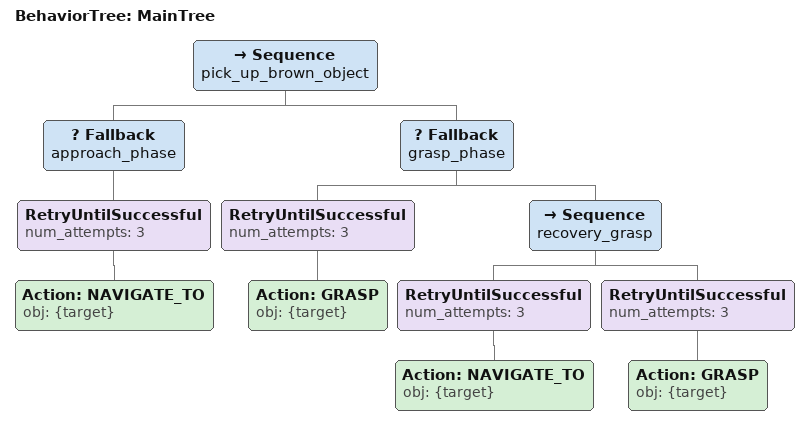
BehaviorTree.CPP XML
<root main_tree_to_execute="MainTree">
  <BehaviorTree ID="MainTree">
    <Sequence name="pick_up_brown_object">
      <!-- Approach with recovery fallback -->
      <Fallback name="approach_phase">
        <RetryUntilSuccessful num_attempts="3">
          <Action ID="NAVIGATE_TO" obj="{target}"/>
        </RetryUntilSuccessful>
        <!-- Recovery: try navigating again after a short wait (could add WAIT if available) -->
      </Fallback>

      <!-- Grasp with retry and recovery -->
      <Fallback name="grasp_phase">
        <RetryUntilSuccessful num_attempts="3">
          <Action ID="GRASP" obj="{target}"/>
        </RetryUntilSuccessful>
        <Sequence name="recovery_grasp">
          <RetryUntilSuccessful num_attempts="3">
            <Action ID="NAVIGATE_TO" obj="{target}"/>
          </RetryUntilSuccessful>
          <RetryUntilSuccessful num_attempts="3">
            <Action ID="GRASP" obj="{target}"/>
          </RetryUntilSuccessful>
        </Sequence>
      </Fallback>
    </Sequence>
  </BehaviorTree>
  <!-- Example of calling this tree as a SubTree -->
</root>
